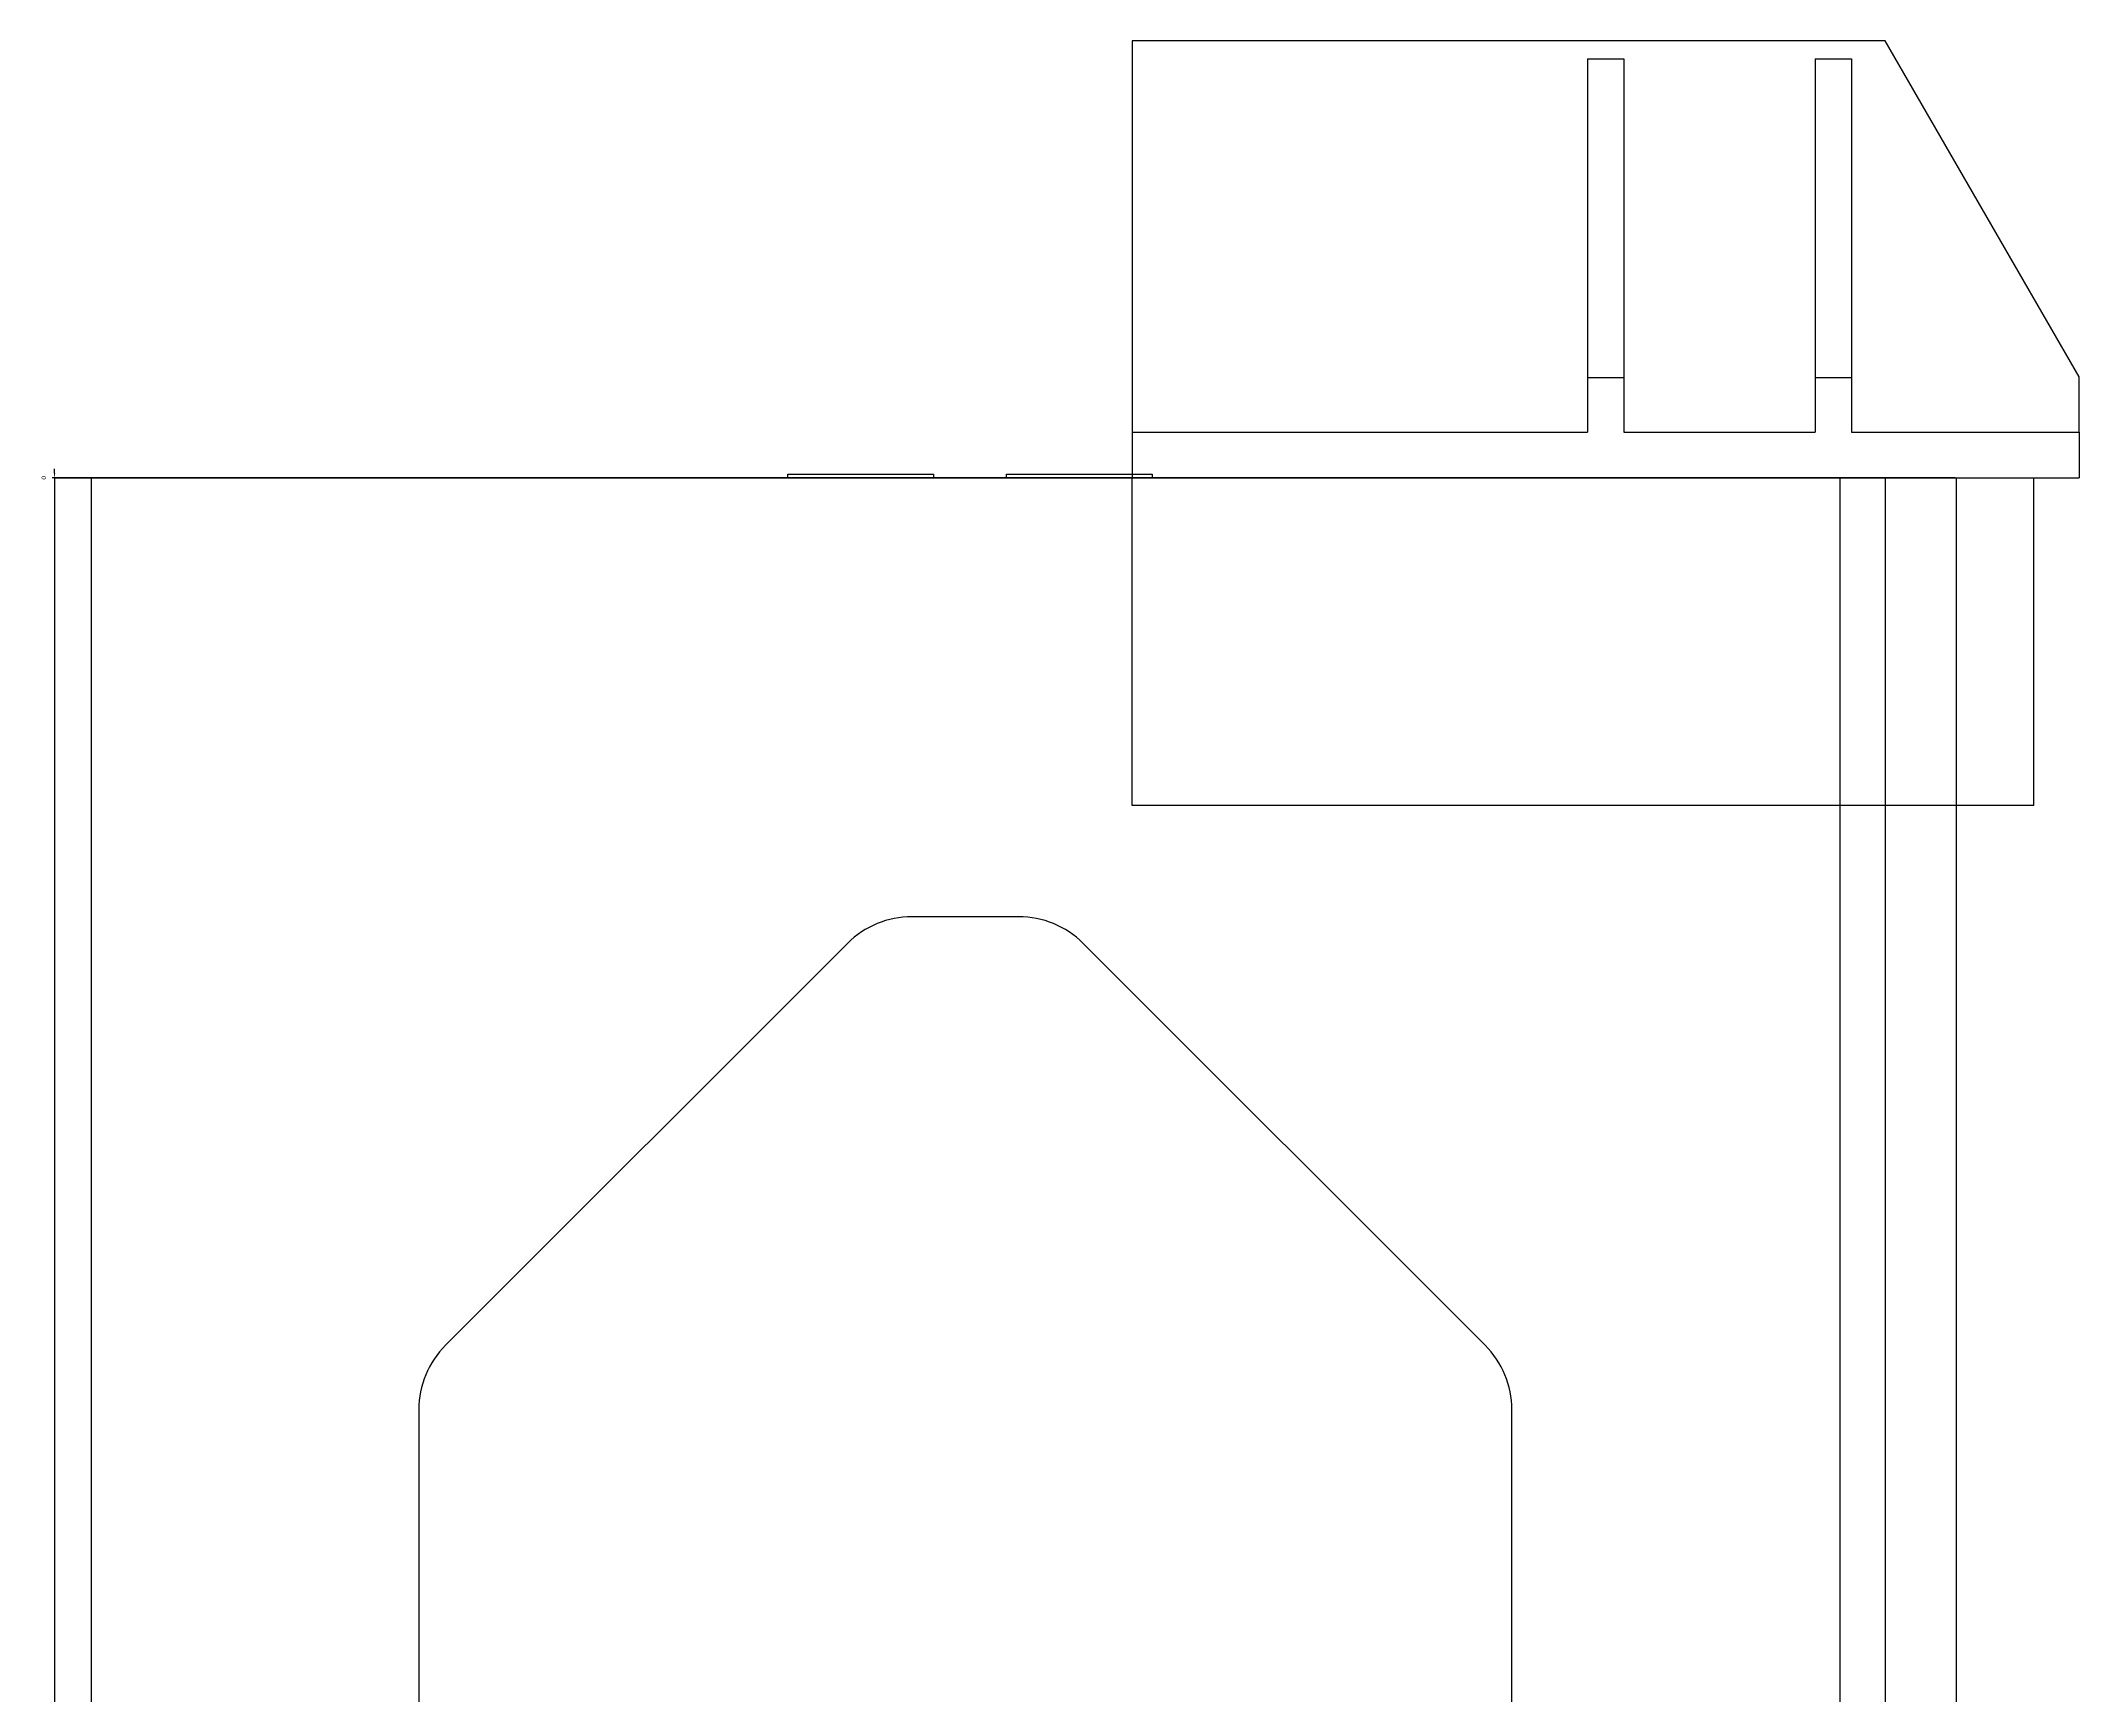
# Model space of a CAD drawing. Extents: x -2612 to 1264, y -600 to 6698.
# Drawn here: x -1925 to -806, y 5790 to 6698 of the extents above; entities that cross this region are included whole.
import ezdxf

# ---------------------------------------------------------------- set-up
doc = ezdxf.new("R2010")
doc.units = 0
doc.header["$MEASUREMENT"] = 0
doc.layers.get('0').update_dxf_attribs({"linetype": 'CONTINUOUS'})
doc.layers.get('DEFPOINTS').update_dxf_attribs({"linetype": 'CONTINUOUS'})
doc.dimstyles.new('ISO-25', dxfattribs={"dimtxt": 2.5, "dimasz": 2.5, "dimexe": 1.25, "dimexo": 0.625, "dimtad": 1, "dimdec": 4, "dimtxsty": 'STANDARD', "dimcen": 2.5, "dimazin": 3, "dimtfac": 1, "dimtdec": 4, "dimtmove": 0, "dimatfit": 3, "dimtolj": 1, "dimtzin": 0})

# ---------------------------------------------------------------- blocks, each defined once
blk = doc.blocks.new('*D0')
at = {"color": 0}
for p, q in [((-874.1, 6458.5), (-1918.8, 6458.5)), ((-874.1, 6458.5), (-1918.8, 6458.5)), ((-1917.5, 6461), (-1917.5, 6463.5)), ((-1917.5, 6458.5), (-1917.5, 6458.5)), ((-1917.5, 6456), (-1917.5, 6453.5))]:
    blk.add_line(p, q, dxfattribs=at)
for points in [[(-1917.9, 6461), (-1917.1, 6461), (-1917.5, 6458.5)], [(-1917.1, 6456), (-1917.9, 6456), (-1917.5, 6458.5)]]:
    blk.add_solid(points, dxfattribs=at)
at = {"layer": 'DEFPOINTS', "color": 0}
for p in [(-1917.5, 6458.5), (-873.5, 6458.5), (-873.5, 6458.5)]:
    blk.add_point(p, dxfattribs=at)
at = {"color": 0, "insert": (-1923.4, 6458.5), "char_height": 2.5, "attachment_point": 5, "rotation": 90}
blk.add_mtext('\\A1;0', dxfattribs=at)

msp = doc.modelspace()

# ---------------------------------------------------------------- linework, layer by layer
at = {"color": 7, "linetype": 'CONTINUOUS'}
for p, q in [((-912.5002, 6698.49976), (-1326.00015, 6698.49976)), ((-1326.00015, 6698.49976), (-1326.00015, 6483.49961)), ((-806.00005, 6514.00002), (-912.5002, 6698.49976)), ((-1076.00015, 6688.49953), (-1056.00017, 6688.49953)), ((-1076.00015, 6688.49953), (-1076.00015, 6513.50029)), ((-1056.00017, 6688.49953), (-1056.00017, 6513.50029)), ((-951.00003, 6688.49953), (-931.00005, 6688.49953)), ((-951.00003, 6688.49953), (-951.00003, 6513.50029)), ((-931.00005, 6688.49953), (-931.00005, 6513.50029)), ((-1076.00015, 6513.50029), (-1056.00017, 6513.50029)), ((-1076.00015, 6513.50029), (-1076.00015, 6483.49961)), ((-1056.00017, 6513.50029), (-1056.00017, 6483.49961)), ((-951.00003, 6513.50029), (-931.00005, 6513.50029)), ((-951.00003, 6513.50029), (-951.00003, 6483.49961)), ((-931.00005, 6513.50029), (-931.00005, 6483.49961)), ((-806.00005, 6483.49961), (-806.00005, 6514.00002)), ((-1326.00015, 6483.49961), (-1076.00015, 6483.49961)), ((-1326.00015, 6483.49961), (-1326.00015, 6458.49999)), ((-1056.00017, 6483.49961), (-951.00003, 6483.49961)), ((-931.00005, 6483.49961), (-806.00005, 6483.49961)), ((-806.00005, 6483.49961), (-806.00005, 6458.49999)), ((-1917.50015, 6458.49999), (-1897.50011, 6458.49999)), ((-1917.50015, 6458.49999), (-1917.50015, 362.49998)), ((-1897.50011, 6458.49999), (-1897.50011, -218.49999)), ((-1897.50011, 6458.49999), (-1326.00015, 6458.49999)), ((-1515.00016, 6458.49999), (-1515.00016, 6460.49984)), ((-1515.00016, 6460.49984), (-1435.00012, 6460.49984)), ((-1435.00012, 6460.49984), (-1435.00012, 6458.49999)), ((-1395.00011, 6460.49984), (-1315.00019, 6460.49984)), ((-1395.00011, 6458.49999), (-1395.00011, 6460.49984)), ((-1326.00015, 6458.49999), (-806.00005, 6458.49999)), ((-1326.00015, 6278.49968), (-1326.00015, 6458.49999)), ((-1315.00019, 6460.49984), (-1315.00019, 6458.49999)), ((-937.50006, 6458.49999), (-937.50006, -218.49999)), ((-912.5002, 6458.49999), (-912.5002, -218.49999)), ((-873.50017, 6458.49999), (-873.50017, -218.49999)), ((-831.00015, 6278.49968), (-831.00015, 6458.49999)), ((-831.00015, 6278.49968), (-1326.00015, 6278.49968)), ((-1388.21083, 6217.5), (-1446.78951, 6217.5)), ((-1482.14484, 6202.85538), (-1702.85548, 5982.14462)), ((-1132.14475, 5982.14462), (-1352.8555, 6202.85538)), ((-1717.50016, 5946.78953), (-1717.50016, 5188.21075)), ((-1117.50012, 5188.21075), (-1117.50012, 5946.78953))]:
    msp.add_line(p, q, dxfattribs=at)
for centre, start, end in [((-1446.78946, 6167.5), 89.99999995, 135), ((-1388.21081, 6167.5), 45, 89.99999998), ((-1667.50013, 5946.78932), 135, 179.99999986), ((-1167.50013, 5946.78932), 0.00000002, 45)]:
    msp.add_arc(centre, 50, start, end, dxfattribs=at)

# ---------------------------------------------------------------- dimensions: what is measured, and where the dimension line sits
dim = msp.add_linear_dim(base=(-1917.5001478195, 6458.499986887), p1=(-873.5001659393, 6458.499986887), p2=(-873.5001659393, 6458.499986887), angle=90, dimstyle='ISO-25', override={"dimtmove": 2})
dim.commit()
dim.dimension.update_dxf_attribs({"geometry": '*D0', "text_midpoint": (-1923.4376478195, 6458.499986887)})

doc.saveas('drawing.dxf')
